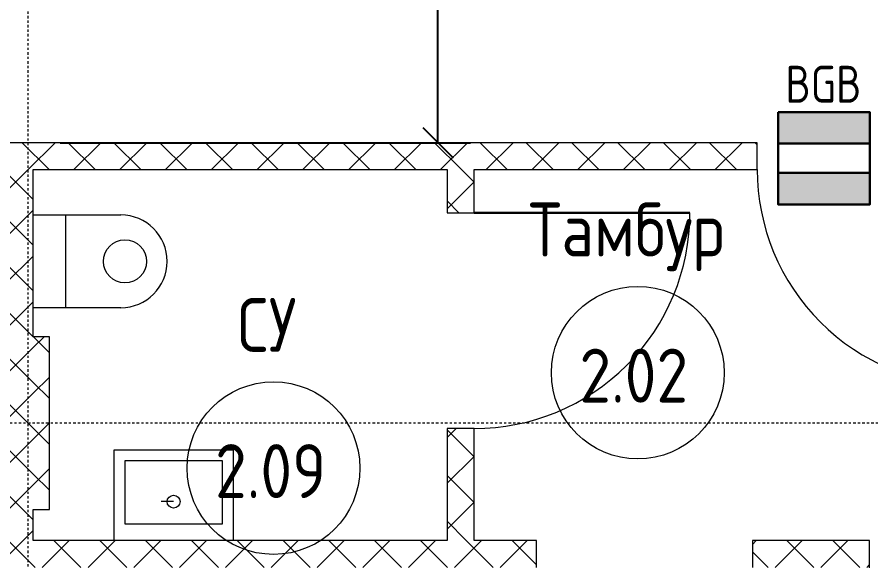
# Model space of a CAD drawing. Header units: millimetres. Extents: x -174154 to -170572, y -111302 to -109817.
# Drawn here: x -172459.59 to -172420.05, y -110576.53 to -110551.32 of the extents above; entities that cross this region are included whole.
import ezdxf

# ---------------------------------------------------------------- set-up
doc = ezdxf.new("R2010")
doc.units = ezdxf.units.MM
doc.linetypes.add('ACAD_ISO02W100', pattern=[15, 12, -3])
doc.linetypes.add('ADSK_Линия сетки', pattern=[21, 12, -3, 3, -3])
doc.layers.get('Defpoints').update_dxf_attribs({"color": 70})
for name, color, linetype, lineweight in [('!Подложка', 252, 'ACAD_ISO02W100', 25), ('Двери', 7, 'Continuous', 18), ('Марки помещений', 7, 'Continuous', 18), ('Оси', 7, 'Continuous', 9), ('Панель', 7, 'Continuous', 18), ('ПС', 1, 'Continuous', 50), ('Размеры', 7, 'Continuous', 9), ('Сантехнические приборы', 7, 'Continuous', 18), ('Стены разрез', 7, 'Continuous', 40)]:
    doc.layers.add(name, color=color, linetype=linetype, lineweight=lineweight)
doc.layers.add('PRSHEME', color=7, linetype='Continuous')
doc.styles.add('GOST Common', font='GOST Common.ttf', dxfattribs={"width": 0.9, "height": 250})
doc.styles.get("Standard").update_dxf_attribs({"font": 'GOST_A.TTF'})
doc.dimstyles.new('ADSK_Проверочный', dxfattribs={"dimscale": 304.8, "dimtxt": 251.4287490705518, "dimasz": 0.4639107611548557, "dimexe": 0.4921259842519685, "dimexo": 0.4921259842519685, "dimgap": 0.1640419947506562, "dimtad": 1, "dimdec": 0, "dimdsep": 46, "dimtxsty": 'GOST Common', "dimblk1": 'OBLIQUE', "dimblk2": 'OBLIQUE', "dimsah": 1, "dimcen": 0.09, "dimazin": 0, "dimtfac": 1, "dimtdec": 4, "dimtix": 1, "dimtmove": 0, "dimatfit": 3, "dimfxl": 1, "dimtvp": 1, "dimtolj": 1, "dimtzin": 0, "dimarcsym": 2})
pattern_1 = [(45, (30280.00000000015, 12304.99999999978), (-106.0660171779821, 106.0660171779821), []), (135, (30280.00000000015, 12304.99999999978), (-106.0660171779821, -106.0660171779821), [])]

# ---------------------------------------------------------------- blocks, each defined once
blk = doc.blocks.new('*U10')
at = {"layer": 'PRSHEME', "lineweight": 25}
for points in [[(-0.03523347311511316, 299.7057995788264), (298.130432175119, 299.7057995788264), (298.130432175119, 198.4344173433817), (-0.03523347311511316, 198.4344173433817)], [(-0.03523273422649374, 102.8115166330224), (298.1304329140076, 102.8115166330224), (298.130432175119, 0.04764829622126854), (-0.03523347311511316, 0.04764829622126854)]]:
    blk.add_hatch(color=30, dxfattribs=at).paths.add_polyline_path(points)
at = {"layer": 'PRSHEME', "color": 30, "lineweight": 30}
for p, q in [((-0.03523347311511316, 198.4344173433817), (298.1304321750807, 198.4344173433817)), ((-0.03523347311511316, 102.8115166330224), (298.130432175119, 102.8115166330224))]:
    blk.add_line(p, q, dxfattribs=at)
at = {"layer": 'PRSHEME', "color": 30, "lineweight": 25}
for points in [[(-0.03523347311511316, 299.7057995788264), (298.130432175119, 299.7057995788264), (298.130432175119, 198.4344173433817), (-0.03523347311511316, 198.4344173433817)], [(-0.03523347311511316, 102.8115166330224), (298.1304321751572, 102.8115166330224), (298.130432175119, 0.04764829622126854), (-0.03523347311511316, 0.04764829622126854)]]:
    blk.add_lwpolyline(points, close=True, dxfattribs=at)
at = {"layer": 'PRSHEME', "color": 30, "lineweight": 30}
blk.add_lwpolyline([(-0.03523347311511316, 299.7057995788264), (298.130432175119, 299.7057995788264), (298.130432175119, 0.04764829622126854), (-0.03523347311511316, 0.04764829622126854)], close=True, dxfattribs=at)
at = {"layer": 'ПС', "color": 0, "ltscale": 300, "insert": (147.6877256849152, 390.993334668166), "char_height": 120, "width": 178.901923524727, "attachment_point": 5, "bg_fill": 3, "box_fill_scale": 1, "bg_fill_color": 256, "bg_fill_transparency": 0}
blk.add_mtext('BGB', dxfattribs=at)
blk = doc.blocks.new('AC_Дверь_Однопольная_ДеревяннаяНаружная_ГОСТ24698-81 - 960х2080h-799803-В_АР_ПЭ_02 Этаж')
at = {"layer": 'Панель', "lineweight": 30}
blk.add_line((-500.0000000000111, 62.5000000009599), (-500.0000000000111, 1062.50000000096), dxfattribs=at)
at = {"layer": 'Панель'}
blk.add_arc((-500.000000000011, 62.5000000009599), 1000.000000000001, 3.180554681463517e-14, 90.00000000000017, dxfattribs=at)
blk = doc.blocks.new('AC_Дверь_Однопольная_ДеревяннаяНаружная_ГОСТ24698-81 - 960х2080h Г-799396-В_АР_ПЭ_02 Этаж')
at = {"layer": 'Панель', "lineweight": 30}
blk.add_line((-500.0000000000111, 62.5000000009599), (-500.0000000000111, 1062.50000000096), dxfattribs=at)
at = {"layer": 'Панель'}
blk.add_arc((-500.000000000011, 62.5000000009599), 1000.000000000001, 3.180554681463517e-14, 90.00000000000017, dxfattribs=at)
blk = doc.blocks.new('ADSK_Умывальник со смесителем - Умывальник-246140-В_АР_ПЭ_02 Этаж')
at = {"layer": 'Сантехнические приборы'}
for p, q in [((-275.0000000000001, -420.000000000001), (-275.0000000000001, 0)), ((275.0000000000007, 0), (275.0000000000007, -420.000000000001)), ((-224.9999999999988, -370.0000000000007), (-224.9999999999988, -74.99999999999756)), ((-224.9999999999988, -74.99999999999756), (224.9999999999993, -74.99999999999756)), ((224.9999999999993, -74.99999999999756), (224.9999999999993, -370.0000000000007)), ((1.808209189672272e-12, -179.9999999999982), (57.00000000000185, -179.9999999999984)), ((224.9999999999993, -370.0000000000007), (-224.9999999999988, -370.0000000000007)), ((275.0000000000007, -420.000000000001), (-275, -420.000000000001))]:
    blk.add_line(p, q, dxfattribs=at)
blk.add_circle((0, -180), 30.00000000000002, dxfattribs=at)
blk = doc.blocks.new('ADSK_Унитаз_ГОСТ 30493-96 - С прямым выпуском-123696-В_АР_ПЭ_02 Этаж')
at = {"layer": 'Сантехнические приборы', "lineweight": 9}
for p, q in [((4.940324334012971e-12, 214.9999999999916), (405.0000000000045, 214.9999999999916)), ((149.9999999999996, 214.9999999999916), (150.0000000000003, -215.0000000000099)), ((405.0000000000059, -215.0000000000099), (4.940581277423917e-12, -215.0000000000099))]:
    blk.add_line(p, q, dxfattribs=at)
blk.add_circle((424.5493862857692, -8.662937034387142e-12), 100.0000000000001, dxfattribs=at)
blk.add_arc((405.0000000000045, -8.662937034387142e-12), 215.0000000000174, 270.0000000000001, 90.00000000000006, dxfattribs=at)
blk = doc.blocks.new('_Oblique')
at = {"color": 0, "linetype": 'ByBlock', "lineweight": -2}
blk.add_line((-0.5, -0.5), (0.5, 0.5), dxfattribs=at)
blk = doc.blocks.new('*D514')
at = {"layer": 'Defpoints', "color": 0, "transparency": 16777216}
for p in [(7830.00012703508, 8764.99999999985), (9729.245414757272, 8764.99999999985), (7830.000127035073, 6764.999999999851)]:
    blk.add_point(p, dxfattribs=at)
at = {"layer": 'Размеры', "color": 0, "lineweight": -2, "transparency": 16777216}
for p, q in [((7980.00012703508, 8764.99999999985), (9879.245414757272, 8764.99999999985)), ((9729.245414757272, 6764.999999999851), (9729.245414757272, 8764.99999999985)), ((7980.000127035073, 6764.999999999851), (9879.245414757272, 6764.999999999851))]:
    blk.add_line(p, q, dxfattribs=at)
at = {"layer": 'Размеры', "color": 0, "lineweight": -2, "transparency": 16777216, "xscale": 141.4, "yscale": 141.4, "zscale": 141.4}
for p, rotation in [((9729.245414757272, 8764.99999999985), 90), ((9729.245414757272, 6764.999999999851), 270)]:
    blk.add_blockref('_Oblique', p, dxfattribs=dict(at, rotation=rotation))
at = {"layer": 'Размеры', "color": 0, "lineweight": 20, "transparency": 16777216, "insert": (9554.245414757272, 7764.999999999846), "char_height": 250, "width": 756.8431497445762, "attachment_point": 5, "rotation": 90, "style": 'GOST Common'}
blk.add_mtext('\\A1;2000', dxfattribs=at)
blk = doc.blocks.new('ADSK_Марка_Помещение_2_ГОСТ21-501-2011 - Имя и Категория-86712-В_АР_ПЭ_02 Этаж')
at = {"layer": 'Марки помещений'}
blk.add_circle((1.928857696959173e-16, -1.244575859722303e-16), 4.000000000000004, dxfattribs=at)
blk = doc.blocks.new('A$C02fe7d8c')
at = {"layer": 'Стены разрез', "lineweight": 20, "true_color": 0x636466}
h = blk.add_hatch(dxfattribs=at)
h.set_pattern_fill('FP_1', color=251, style=0, pattern_type=2)
h.set_pattern_definition(pattern_1)
h.paths.add_polyline_path([(12807.49999999998, 6639.999999999824), (12807.49999999998, 6764.999999999823), (12207.49999999998, 6764.999999999823), (12207.49999999998, 6639.999999999834)])
h.paths.add_polyline_path([(11207.49999999998, 6639.999999999834), (11207.49999999998, 6764.999999999831), (4346.265622746807, 6764.999999999857), (4346.265622746807, 6639.999999999851), (9896.265622746814, 6639.999999999834)])
h.paths.add_polyline_path([(3125.215508849058, 6639.999999999859), (3346.265622746807, 6639.999999999859), (3346.265622746807, 6764.999999999857), (2554.999999999985, 6764.999999999857), (2554.999999999985, 6639.999999999859)])
h = blk.add_hatch(dxfattribs=at)
h.set_pattern_fill('FP_1', color=251, style=0, pattern_type=2)
h.set_pattern_definition(pattern_1)
h.paths.add_polyline_path([(7855.000127034993, 409.9999999999673), (7855.000127035015, 6639.999999999842), (7730.000127035011, 6639.999999999842), (7730.000127034993, 409.9999999999673)])
h = blk.add_hatch(dxfattribs=at)
h.set_pattern_fill('FP_1', color=251, style=0, pattern_type=2)
h.set_pattern_definition(pattern_1)
h.paths.add_polyline_path([(9896.26562274681, 4920.999999999834), (9896.265622746814, 5439.999999999837), (9771.265622746807, 5439.999999999837), (9771.265622746807, 4920.999999999834)])
h.paths.add_polyline_path([(9771.265622746807, 6439.999999999835), (9896.265622746814, 6439.999999999835), (9896.265622746814, 6639.999999999834), (9771.265622746807, 6639.999999999834)])
h = blk.add_hatch(dxfattribs=at)
h.set_pattern_fill('FP_1', color=251, style=0, pattern_type=2)
h.set_pattern_definition(pattern_1)
h.paths.add_polyline_path([(7855.000127035008, 5064.999999999827), (7930.000127035135, 5064.999999999836), (7930.000127035004, 5864.999999999836), (7855.000127035015, 5864.999999999836)])
h = blk.add_hatch(dxfattribs=at)
h.set_pattern_fill('FP_1', color=251, style=0, pattern_type=2)
h.set_pattern_definition(pattern_1)
h.paths.add_polyline_path([(15467.49999999987, 4795.999999999811), (15467.49999999987, 4920.999999999817), (12728.00012703501, 4920.999999999825), (12728.00012703501, 4795.999999999819), (15143.40143225145, 4795.999999999811)])
h.paths.add_polyline_path([(11185.250127035, 4795.999999999828), (11728.000127035, 4795.999999999828), (11728.000127035, 4920.999999999834), (11185.250127035, 4920.999999999834), (11185.250127035, 4901.037065884496)])
h.paths.add_polyline_path([(10185.250127035, 4795.999999999828), (10185.250127035, 4920.999999999834), (7855.000127035008, 4920.999999999843), (7855.000127035004, 4795.999999999836), (9885.445090762903, 4795.999999999828)])
at = {"layer": 'Оси', "linetype": 'ADSK_Линия сетки'}
for p, q in [((7830.000127035084, 16592.85830273532), (7830.000127035055, -2195.000000000138)), ((32579.65973424556, 5465.000000000945), (-1856.358330931376, 5465.000000001057))]:
    blk.add_line(p, q, dxfattribs=at)
at = {"layer": 'Стены разрез', "color": 251, "lineweight": 20, "true_color": 0x636466}
for p, q in [((11207.5, 6764.999999999835), (4346.265622746832, 6764.999999999857)), ((11207.5, 6639.999999999835), (11207.5, 6764.999999999835)), ((7855.000127035037, 5864.999999999833), (7855.00012703504, 6639.999999999846)), ((7855.00012703504, 6639.999999999846), (9771.265622746832, 6639.99999999984)), ((9771.265622746832, 6639.99999999984), (9771.265622746832, 6439.99999999984)), ((9896.265622746836, 6439.99999999984), (9896.265622746836, 6639.99999999984)), ((9896.265622746836, 6639.99999999984), (11207.5, 6639.999999999835)), ((9771.265622746832, 6439.99999999984), (9896.265622746836, 6439.99999999984)), ((7930.000127035029, 5864.999999999844), (7855.00012703504, 5864.999999999833)), ((7930.00012703516, 5064.999999999844), (7930.000127035029, 5864.999999999844)), ((9896.265622746836, 5439.999999999841), (9771.265622746832, 5439.999999999841)), ((9771.265622746832, 5439.999999999841), (9771.265622746829, 4920.999999999839)), ((9896.265622746832, 4920.999999999837), (9896.265622746836, 5439.999999999841)), ((7855.000127035037, 5064.999999999832), (7930.00012703516, 5064.999999999844)), ((7855.000127035037, 4920.999999999845), (7855.000127035037, 5064.999999999832)), ((9771.265622746829, 4920.999999999839), (7855.000127035037, 4920.999999999845)), ((10185.25012703503, 4920.999999999836), (9896.265622746832, 4920.999999999839)), ((10185.25012703503, 4795.999999999836), (10185.25012703503, 4920.999999999836)), ((11728.00012703503, 4920.999999999831), (11185.25012703503, 4920.999999999834)), ((11185.25012703503, 4920.999999999834), (11185.25012703503, 4795.999999999834)), ((11728.00012703503, 429.9999999998654), (11728.00012703503, 4920.999999999831))]:
    blk.add_line(p, q, dxfattribs=at)
at = {"layer": 'Двери', "color": 251, "lineweight": 20, "true_color": 0x636466}
for name, p, rotation in [('AC_Дверь_Однопольная_ДеревяннаяНаружная_ГОСТ24698-81 - 960х2080h Г-799396-В_АР_ПЭ_02 Этаж', (11707.5, 6702.499999999834), 180), ('AC_Дверь_Однопольная_ДеревяннаяНаружная_ГОСТ24698-81 - 960х2080h-799803-В_АР_ПЭ_02 Этаж', (9833.765622746832, 5939.999999999832), 269.9999999999998)]:
    blk.add_blockref(name, p, dxfattribs=dict(at, rotation=rotation))
at = {"layer": 'Марки помещений', "color": 251, "lineweight": 20, "true_color": 0x636466, "xscale": 99.99999999999993, "yscale": 99.99999999999993, "zscale": 99.99999999999993}
for p in [(10654.60007019865, 5698.731027506724), (8967.525886816351, 5256.244883762)]:
    blk.add_blockref('ADSK_Марка_Помещение_2_ГОСТ21-501-2011 - Имя и Категория-86712-В_АР_ПЭ_02 Этаж', p, dxfattribs=at)
at = {"layer": 'Сантехнические приборы', "color": 251, "lineweight": 20, "true_color": 0x636466}
blk.add_blockref('ADSK_Унитаз_ГОСТ 30493-96 - С прямым выпуском-123696-В_АР_ПЭ_02 Этаж', (7855.000127035091, 6214.828844088343), dxfattribs=at)
at = {"layer": 'Сантехнические приборы', "color": 251, "lineweight": 20, "true_color": 0x636466, "rotation": 180}
blk.add_blockref('ADSK_Умывальник со смесителем - Умывальник-246140-В_АР_ПЭ_02 Этаж', (8505.00012703516, 4920.999999999841), dxfattribs=at)
at = {"layer": 'Марки помещений', "color": 251, "lineweight": 20, "true_color": 0x636466, "char_height": 249.9999999999997, "attachment_point": 1, "style": 'GOST Common'}
for s, insert, width in [('Тамбур', (10148.63679707223, 6487.396882376593), 1233.797062499999), ('СУ', (8800.86261368994, 6044.910738631868), 411.2656874999996), ('2.02', (10383.98679707224, 5810.12311910201), 663.7972499999995), ('2.09', (8696.91261368994, 5367.636975357285), 663.7972499999995)]:
    blk.add_mtext(s, dxfattribs=dict(at, insert=insert, width=width))
at = {"layer": 'Размеры', "color": 251, "lineweight": 20, "true_color": 0x636466}
dim = blk.add_linear_dim(base=(9729.245414757272, 8764.99999999985), p1=(7830.000127035069, 6764.999999999847), p2=(7830.000127035077, 8764.999999999847), angle=90, dimstyle='ADSK_Проверочный', override={"dimpost": '<>', "dimfxl": 2000}, dxfattribs=at)
dim.commit()
dim.dimension.update_dxf_attribs({"geometry": '*D514', "text_midpoint": (9554.245414757272, 7764.999999999846)})

msp = doc.modelspace()

# ---------------------------------------------------------------- block references
at = {"layer": 'ПС', "color": 0, "xscale": 0.01424277820484836, "yscale": 0.01424277820484836, "zscale": 0.01424277820484836}
msp.add_blockref('*U10', (-172424.3506437728, -110559.9968886694), dxfattribs=at)

# ---------------------------------------------------------------- next in the draw order: block references
at = {"layer": '!Подложка', "ltscale": 20, "xscale": 0.01, "yscale": 0.01, "zscale": 0.01}
msp.add_blockref('A$C02fe7d8c', (-172537.3894769453, -110624.7877293258), dxfattribs=at)

doc.saveas('drawing.dxf')
